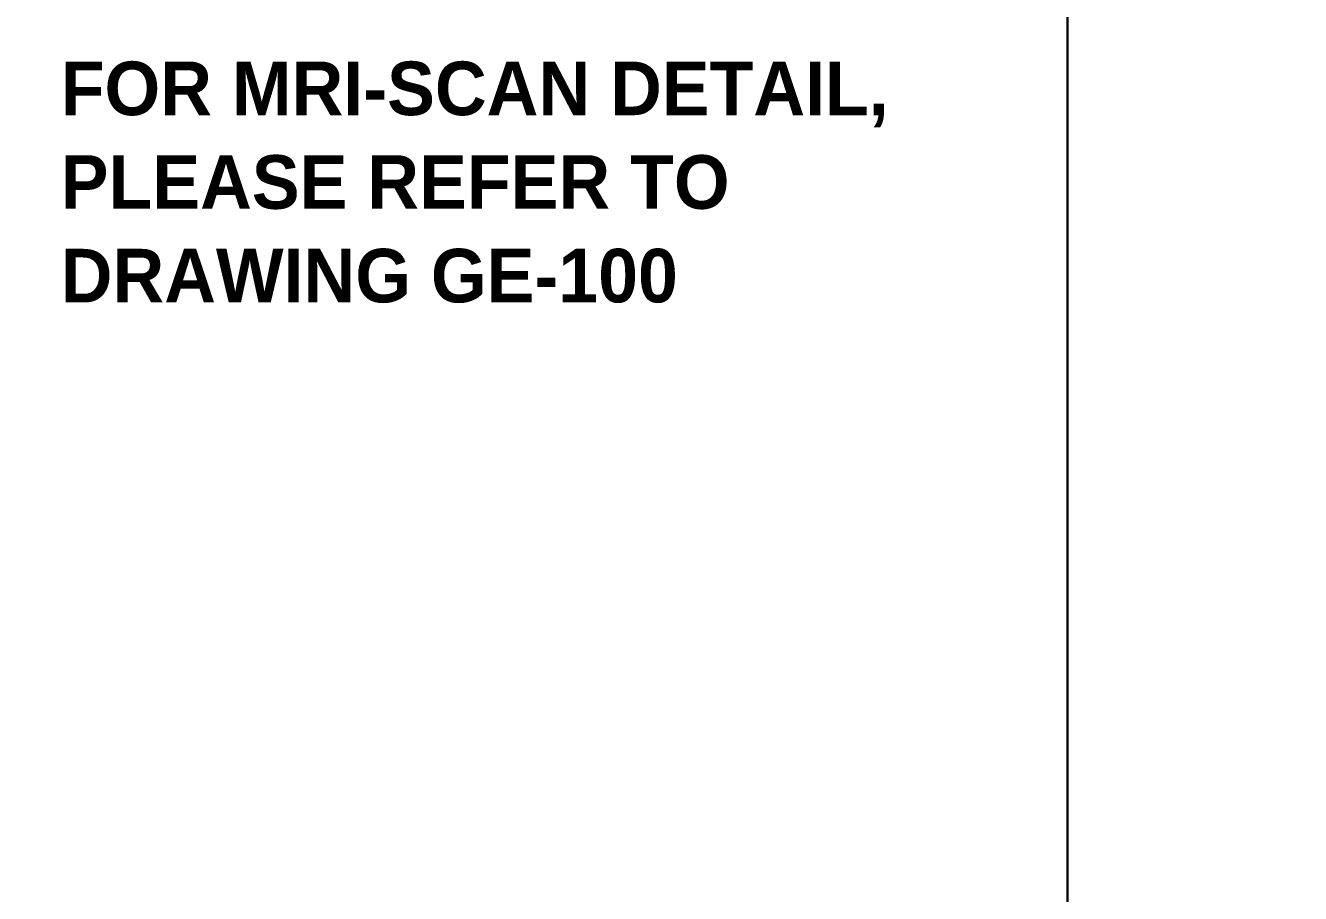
# Model space of a CAD drawing. Header units: metres. Extents: x 75097 to 220695, y -1557923 to -1361206.
# Drawn here: x 101604 to 105889, y -1454014 to -1451097 of the extents above; entities that cross this region are included whole.
import ezdxf

# ---------------------------------------------------------------- set-up
doc = ezdxf.new("R2010")
doc.units = ezdxf.units.M
doc.layers.add('E-LG', color=245, linetype='Continuous', lineweight=30)
doc.layers.add('GE-SPECIFICATIONS', color=7, linetype='Continuous')
doc.styles.add('Optima_5', font='', dxfattribs={"height": 3.001645})
doc.styles.get('Optima_5').set_extended_font_data('Optima')

msp = doc.modelspace()

# ---------------------------------------------------------------- linework, layer by layer
at = {"layer": 'E-LG', "color": 1, "elevation": 2.4}
msp.add_lwpolyline([(88369.3, -1447772.7), (88427.3, -1447874.7), (89562.1, -1447874.7), (89607.1, -1447772.7), (89672.7, -1447870), (101624.4, -1447870), (102081.7, -1447372.7), (102137.9, -1447439.2), (103341.4, -1447439.2), (103450.9, -1447372.7), (103555, -1447431.7), (104711.5, -1447431.7), (104749.6, -1447372.7), (104791.5, -1447430.2), (105813.9, -1447430.2), (105889.4, -1447372.7), (105816.5, -1447539), (105106.5, -1447539), (105106.5, -1455735.7), (104706.5, -1456073.7)], dxfattribs=at)

# ---------------------------------------------------------------- texts
at = {"layer": 'GE-SPECIFICATIONS', "insert": (101722.7, -1451217.8, 0), "char_height": 180.099, "width": 3356.888, "attachment_point": 1, "rotation": 360, "line_spacing_factor": 1.047943, "style": 'Optima_5'}
msp.add_mtext('{\\Fbold|c0;FOR MRI-SCAN DETAIL, PLEASE REFER TO DRAWING GE-100}', dxfattribs=at)

doc.saveas('drawing.dxf')
